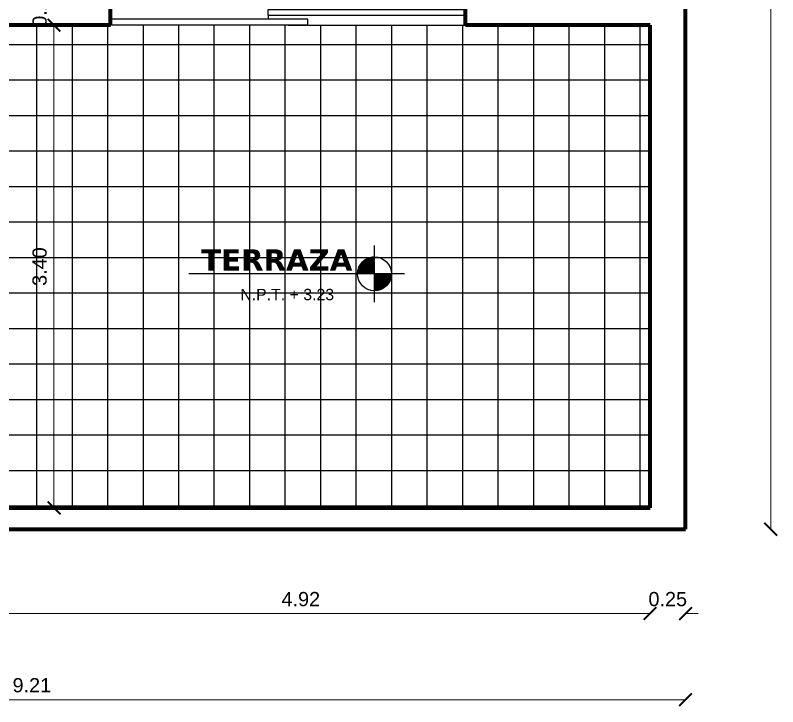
# Model space of a CAD drawing. Header units: inches. Extents: x -2 to 11.2, y -3.4 to 32.7.
# Drawn here: x 4.49 to 9.86, y -1.25 to 3.62 of the extents above; entities that cross this region are included whole.
import ezdxf

# ---------------------------------------------------------------- set-up
doc = ezdxf.new("R2010")
doc.units = ezdxf.units.IN
doc.header["$MEASUREMENT"] = 0
doc.linetypes.add('CONTINUA', pattern=[0])
for name, color, linetype in [('Cotas', 60, 'Continuous'), ('Mobiliario', 2, 'Continuous'), ('Niveles', 86, 'Continuous'), ('Puerta corrediza', 2, 'Continuous'), ('Texto', 98, 'Continuous'), ('Textura piso', 8, 'Continuous')]:
    doc.layers.add(name, color=color, linetype=linetype)
doc.layers.add('Paredes', color=5, linetype='Continuous', lineweight=80)
doc.styles.get("Standard").update_dxf_attribs({"font": 'arial.ttf'})
doc.styles.add('style1', font='arial.ttf')
doc.dimstyles.new('Cotas', dxfattribs={"dimtxt": 0.1, "dimasz": 0.09, "dimexe": 0.2, "dimexo": 0.4, "dimgap": 0.05, "dimtad": 1, "dimzin": 0, "dimdsep": 46, "dimtxsty": 'Standard', "dimblk": 'ARCHTICK', "dimcen": 0.09, "dimse1": 1, "dimse2": 1, "dimclrd": 60, "dimclre": 256, "dimadec": 0, "dimazin": 0, "dimtfac": 1, "dimtix": 1, "dimtofl": 0, "dimtmove": 1, "dimatfit": 3, "dimfxl": 0, "dimtolj": 1, "dimtzin": 0, "dimlwd": 9, "dimarcsym": 0})

# ---------------------------------------------------------------- blocks, each defined once
blk = doc.blocks.new('ppuerta closet')
at = {"layer": 'Puerta corrediza'}
for p, q in [((149.8527, 30.2098), (150.8493, 30.2098)), ((149.8527, 30.1798), (149.8527, 30.2098)), ((150.8493, 30.2098), (150.8493, 30.1798)), ((149.8527, 30.1798), (150.8493, 30.1798)), ((149.0561, 30.1298), (149.0561, 30.1598)), ((150.0527, 30.1598), (149.0561, 30.1598)), ((150.0527, 30.1298), (149.0561, 30.1298)), ((150.0527, 30.1298), (150.0527, 30.1598))]:
    blk.add_line(p, q, dxfattribs=at)
blk = doc.blocks.new('Nivel')
at = {"layer": 'Niveles'}
for p, q in [((46.512, 32.297), (46.512, 32.6947)), ((46.4682, 32.6069), (46.4682, 32.4959)), ((46.4732, 32.6087), (46.4732, 32.4959)), ((46.512, 32.6091), (46.4743, 32.6091)), ((46.4782, 32.6103), (46.4782, 32.4959)), ((46.4831, 32.6116), (46.4831, 32.4959)), ((46.4881, 32.6128), (46.4881, 32.4959)), ((46.4931, 32.6137), (46.4931, 32.4959)), ((46.512, 32.614), (46.4955, 32.614)), ((46.498, 32.6144), (46.498, 32.4959)), ((46.503, 32.6148), (46.503, 32.4959)), ((46.508, 32.6151), (46.508, 32.4959)), ((46.512, 32.5544), (46.408, 32.5544)), ((46.4086, 32.5553), (46.4086, 32.4959)), ((46.512, 32.5594), (46.411, 32.5594)), ((46.4135, 32.5632), (46.4135, 32.4959)), ((46.512, 32.5643), (46.4143, 32.5643)), ((46.512, 32.5693), (46.418, 32.5693)), ((46.4185, 32.57), (46.4185, 32.4959)), ((46.512, 32.5743), (46.4221, 32.5743)), ((46.4235, 32.5759), (46.4235, 32.4959)), ((46.512, 32.5792), (46.4267, 32.5792)), ((46.4284, 32.581), (46.4284, 32.4959)), ((46.512, 32.5842), (46.4318, 32.5842)), ((46.4334, 32.5856), (46.4334, 32.4959)), ((46.512, 32.5892), (46.4377, 32.5892)), ((46.4384, 32.5898), (46.4384, 32.4959)), ((46.4434, 32.5935), (46.4434, 32.4959)), ((46.512, 32.5942), (46.4444, 32.5942)), ((46.4483, 32.5968), (46.4483, 32.4959)), ((46.512, 32.5991), (46.4522, 32.5991)), ((46.4533, 32.5997), (46.4533, 32.4959)), ((46.4583, 32.6024), (46.4583, 32.4959)), ((46.512, 32.6041), (46.4618, 32.6041)), ((46.4632, 32.6048), (46.4632, 32.4959)), ((46.512, 32.4997), (46.3928, 32.4997)), ((46.512, 32.5047), (46.393, 32.5047)), ((46.512, 32.5096), (46.3935, 32.5096)), ((46.3936, 32.5109), (46.3936, 32.4959)), ((46.512, 32.5146), (46.3942, 32.5146)), ((46.512, 32.5196), (46.3951, 32.5196)), ((46.512, 32.5246), (46.3962, 32.5246)), ((46.512, 32.5295), (46.3975, 32.5295)), ((46.3986, 32.533), (46.3986, 32.4959)), ((46.512, 32.5345), (46.3991, 32.5345)), ((46.512, 32.5395), (46.4009, 32.5395)), ((46.512, 32.5444), (46.403, 32.5444)), ((46.4036, 32.5457), (46.4036, 32.4959)), ((46.512, 32.5494), (46.4054, 32.5494)), ((46.7232, 32.4959), (45.2054, 32.4959)), ((46.6313, 32.4947), (46.512, 32.4947)), ((46.6312, 32.4898), (46.512, 32.4898)), ((46.6308, 32.4848), (46.512, 32.4848)), ((46.6302, 32.4798), (46.512, 32.4798)), ((46.6295, 32.4748), (46.512, 32.4748)), ((46.6285, 32.4699), (46.512, 32.4699)), ((46.6272, 32.4649), (46.512, 32.4649)), ((46.6258, 32.4599), (46.512, 32.4599)), ((46.6241, 32.455), (46.512, 32.455)), ((46.6222, 32.45), (46.512, 32.45)), ((46.6199, 32.445), (46.512, 32.445)), ((46.513, 32.4959), (46.513, 32.3766)), ((46.5179, 32.4959), (46.5179, 32.3767)), ((46.5229, 32.4959), (46.5229, 32.3771)), ((46.5279, 32.4959), (46.5279, 32.3776)), ((46.5328, 32.4959), (46.5328, 32.3784)), ((46.5378, 32.4959), (46.5378, 32.3794)), ((46.5428, 32.4959), (46.5428, 32.3806)), ((46.5478, 32.4959), (46.5478, 32.382)), ((46.5527, 32.4959), (46.5527, 32.3837)), ((46.5577, 32.4959), (46.5577, 32.3857)), ((46.5627, 32.4959), (46.5627, 32.3878)), ((46.5676, 32.4959), (46.5676, 32.3903)), ((46.5726, 32.4959), (46.5726, 32.3931)), ((46.5776, 32.4959), (46.5776, 32.3962)), ((46.5826, 32.4959), (46.5826, 32.3996)), ((46.5875, 32.4959), (46.5875, 32.4035)), ((46.5925, 32.4959), (46.5925, 32.4078)), ((46.5975, 32.4959), (46.5975, 32.4126)), ((46.6024, 32.4959), (46.6024, 32.418)), ((46.6074, 32.4959), (46.6074, 32.4242)), ((46.6124, 32.4959), (46.6124, 32.4314)), ((46.6174, 32.4959), (46.6174, 32.4399)), ((46.6223, 32.4959), (46.6223, 32.4504)), ((46.6273, 32.4959), (46.6273, 32.4651)), ((46.6175, 32.44), (46.512, 32.44)), ((46.6147, 32.4351), (46.512, 32.4351)), ((46.6116, 32.4301), (46.512, 32.4301)), ((46.6081, 32.4251), (46.512, 32.4251)), ((46.6042, 32.4202), (46.512, 32.4202)), ((46.5999, 32.4152), (46.512, 32.4152)), ((46.5951, 32.4102), (46.512, 32.4102)), ((46.5896, 32.4052), (46.512, 32.4052)), ((46.5834, 32.4003), (46.512, 32.4003)), ((46.5762, 32.3953), (46.512, 32.3953)), ((46.5677, 32.3903), (46.512, 32.3903)), ((46.557, 32.3854), (46.512, 32.3854)), ((46.542, 32.3804), (46.512, 32.3804))]:
    blk.add_line(p, q, dxfattribs=at)
blk.add_circle((46.512, 32.4959), 0.1193, dxfattribs=at)
blk = doc.blocks.new('_ArchTick')
at = {"color": 0, "linetype": 'ByBlock', "const_width": 0.15}
blk.add_lwpolyline([(-0.5, -0.5), (0.5, 0.5)], dxfattribs=at)
blk = doc.blocks.new('*D72')
at = {"layer": 'Cotas', "color": 60, "linetype": 'CONTINUA', "lineweight": 9, "transparency": 16777216}
blk.add_line((9.8099, 30.05), (9.8099, 0), dxfattribs=at)
at = {"layer": 'Defpoints', "color": 0, "transparency": 16777216}
for p in [(9.8099, 30.05), (9.8099, 0), (9.8099, 0)]:
    blk.add_point(p, dxfattribs=at)
at = {"layer": 'Cotas', "color": 60, "lineweight": 9, "transparency": 16777216, "xscale": 0.09, "yscale": 0.09, "zscale": 0.09}
for p, rotation in [((9.8099, 30.05), 90), ((9.8099, 0), 270)]:
    blk.add_blockref('_ArchTick', p, dxfattribs=dict(at, rotation=rotation))
at = {"layer": 'Cotas', "color": 0, "transparency": 16777216, "insert": (9.7088, 15.025), "char_height": 0.1, "attachment_point": 5, "rotation": 90}
blk.add_mtext('\\A1;30.05', dxfattribs=at)
blk = doc.blocks.new('*D73')
at = {"layer": 'Cotas', "color": 60, "linetype": 'CONTINUA', "lineweight": 9, "transparency": 16777216}
blk.add_line((9.2099, -1.2), (0, -1.2), dxfattribs=at)
at = {"layer": 'Defpoints', "color": 0, "transparency": 16777216}
for p in [(0, -1.2), (0, -1.2), (9.2099, -1.2)]:
    blk.add_point(p, dxfattribs=at)
at = {"layer": 'Cotas', "color": 60, "lineweight": 9, "transparency": 16777216, "xscale": 0.09, "yscale": 0.09, "zscale": 0.09, "rotation": 180}
blk.add_blockref('_ArchTick', (0, -1.2), dxfattribs=at)
at = {"layer": 'Cotas', "color": 60, "lineweight": 9, "transparency": 16777216, "xscale": 0.09, "yscale": 0.09, "zscale": 0.09}
blk.add_blockref('_ArchTick', (9.2099, -1.2), dxfattribs=at)
at = {"layer": 'Cotas', "color": 0, "transparency": 16777216, "insert": (4.605, -1.0989), "char_height": 0.1, "attachment_point": 5}
blk.add_mtext('\\A1;9.21', dxfattribs=at)
blk = doc.blocks.new('*D75')
at = {"layer": 'Cotas', "color": 60, "linetype": 'CONTINUA', "lineweight": 9, "transparency": 16777216}
for p, q in [((8.9599, -0.5934), (8.8699, -0.5934)), ((9.2099, -0.5934), (9.2999, -0.5934))]:
    blk.add_line(p, q, dxfattribs=at)
at = {"layer": 'Defpoints', "color": 0, "transparency": 16777216}
for p in [(8.9599, -0.5934), (8.9599, -0.5934), (9.2099, -0.5934)]:
    blk.add_point(p, dxfattribs=at)
at = {"layer": 'Cotas', "color": 60, "lineweight": 9, "transparency": 16777216, "xscale": 0.09, "yscale": 0.09, "zscale": 0.09}
blk.add_blockref('_ArchTick', (8.9599, -0.5934), dxfattribs=at)
at = {"layer": 'Cotas', "color": 60, "lineweight": 9, "transparency": 16777216, "xscale": 0.09, "yscale": 0.09, "zscale": 0.09, "rotation": 180}
blk.add_blockref('_ArchTick', (9.2099, -0.5934), dxfattribs=at)
at = {"layer": 'Cotas', "color": 0, "transparency": 16777216, "insert": (9.0849, -0.4923), "char_height": 0.1, "attachment_point": 5}
blk.add_mtext('\\A1;0.25', dxfattribs=at)
blk = doc.blocks.new('*D76')
at = {"layer": 'Cotas', "color": 60, "linetype": 'CONTINUA', "lineweight": 9, "transparency": 16777216}
blk.add_line((8.9599, -0.5934), (4.0396, -0.5934), dxfattribs=at)
at = {"layer": 'Defpoints', "color": 0, "transparency": 16777216}
for p in [(4.0396, -0.5869), (4.0396, -0.5934), (8.9599, -0.5934)]:
    blk.add_point(p, dxfattribs=at)
at = {"layer": 'Cotas', "color": 60, "lineweight": 9, "transparency": 16777216, "xscale": 0.09, "yscale": 0.09, "zscale": 0.09, "rotation": 180}
blk.add_blockref('_ArchTick', (4.0396, -0.5934), dxfattribs=at)
at = {"layer": 'Cotas', "color": 60, "lineweight": 9, "transparency": 16777216, "xscale": 0.09, "yscale": 0.09, "zscale": 0.09}
blk.add_blockref('_ArchTick', (8.9599, -0.5934), dxfattribs=at)
at = {"layer": 'Cotas', "color": 0, "transparency": 16777216, "insert": (6.4998, -0.4923), "char_height": 0.1, "attachment_point": 5}
blk.add_mtext('\\A1;4.92', dxfattribs=at)
blk = doc.blocks.new('*D81')
at = {"layer": 'Cotas', "color": 60, "linetype": 'CONTINUA', "lineweight": 9, "transparency": 16777216}
blk.add_line((4.761, 3.5497), (4.761, 0.15), dxfattribs=at)
at = {"layer": 'Defpoints', "color": 0, "transparency": 16777216}
for p in [(4.761, 3.5497), (4.761, 0.15), (4.761, 0.15)]:
    blk.add_point(p, dxfattribs=at)
at = {"layer": 'Cotas', "color": 60, "lineweight": 9, "transparency": 16777216, "xscale": 0.09, "yscale": 0.09, "zscale": 0.09}
for p, rotation in [((4.761, 3.5497), 90), ((4.761, 0.15), 270)]:
    blk.add_blockref('_ArchTick', p, dxfattribs=dict(at, rotation=rotation))
at = {"layer": 'Cotas', "color": 0, "transparency": 16777216, "insert": (4.6599, 1.8498), "char_height": 0.1, "attachment_point": 5, "rotation": 90}
blk.add_mtext('\\A1;3.40', dxfattribs=at)
blk = doc.blocks.new('*D82')
at = {"layer": 'Cotas', "color": 60, "linetype": 'CONTINUA', "lineweight": 9, "transparency": 16777216}
for p, q in [((4.761, 3.7997), (4.761, 3.8897)), ((4.761, 3.5497), (4.761, 3.4597))]:
    blk.add_line(p, q, dxfattribs=at)
at = {"layer": 'Defpoints', "color": 0, "transparency": 16777216}
for p in [(4.761, 3.7997), (4.761, 3.7997), (4.761, 3.5497)]:
    blk.add_point(p, dxfattribs=at)
at = {"layer": 'Cotas', "color": 60, "lineweight": 9, "transparency": 16777216, "xscale": 0.09, "yscale": 0.09, "zscale": 0.09}
for p, rotation in [((4.761, 3.7997), 270), ((4.761, 3.5497), 90)]:
    blk.add_blockref('_ArchTick', p, dxfattribs=dict(at, rotation=rotation))
at = {"layer": 'Cotas', "color": 0, "transparency": 16777216, "insert": (4.66, 3.6747), "char_height": 0.1, "attachment_point": 5, "rotation": 90}
blk.add_mtext('\\A1;0.25', dxfattribs=at)

msp = doc.modelspace()

# ---------------------------------------------------------------- hatches: boundary and pattern name
at = {"layer": 'Textura piso'}
h = msp.add_hatch(dxfattribs=at)
h.set_pattern_fill('ANSI37', color=256, scale=2, angle=-45, style=0)
h.set_pattern_definition([(360, (-26.85975, 108.91454), (1e-16, 0.25), []), (90, (-26.85975, 108.91454), (-0.25, 1e-16), [])])
h.paths.add_polyline_path([(6.4099, 3.5497), (5.1599, 3.5497), (5.1599, 3.5497), (4.0396, 3.5497), (4.0396, 2.75), (4.0396, 2), (4.0396, 1.25), (4.0396, 0.15), (8.9599, 0.15), (8.9599, 3.5497), (7.6599, 3.5497)])
h.paths.add_polyline_path([(5.756, 1.7407), (6.8984, 1.7407), (6.8984, 2.0664), (5.756, 2.0664)], flags=24)
h.paths.add_polyline_path([(6.0445, 1.5691), (6.7461, 1.5691), (6.7461, 1.7339), (6.0445, 1.7339)], flags=24)

# ---------------------------------------------------------------- linework, layer by layer
at = {"layer": 'Mobiliario'}
msp.add_line((6.2705, 3.6194), (6.2705, 3.5915), dxfattribs=at)
at = {"layer": 'Paredes'}
for p, q in [((9.2099, 0), (9.2099, 30.05)), ((5.1599, 3.5497), (5.1599, 3.7997)), ((7.6599, 3.5497), (7.6599, 3.7997)), ((5.1599, 3.5497), (4.0396, 3.5497)), ((8.9599, 3.5497), (7.6599, 3.5497)), ((8.9599, 0.15), (8.9599, 3.5497)), ((4.0396, 0.15), (8.9599, 0.15)), ((2.1, 0), (9.2099, 0))]:
    msp.add_line(p, q, dxfattribs=at)
at = {"layer": 'Textura piso'}
msp.add_line((6.4099, 3.5497), (7.6599, 3.5497), dxfattribs=at)

# ---------------------------------------------------------------- block references
at = {"layer": 'Niveles'}
msp.add_blockref('Nivel', (-39.4935, -30.6971), dxfattribs=at)
at = {"layer": 'Puerta corrediza', "xscale": 1.394207550997876, "yscale": 1.394207550997876, "zscale": 1.394207550997876}
msp.add_blockref('ppuerta closet', (-202.6552, -38.4575), dxfattribs=at)

# ---------------------------------------------------------------- texts
at = {"layer": 'Niveles', "insert": (6.073, 1.6931), "char_height": 0.08, "width": 0.758505, "attachment_point": 1, "style": 'style1'}
msp.add_mtext('N.P.T. + 3.23', dxfattribs=at)
at = {"layer": 'Texto', "insert": (5.7976, 1.9715), "char_height": 0.15, "attachment_point": 1}
msp.add_mtext('{\\fVerdana|b1|i0|c0|p34;TERRAZA}', dxfattribs=at)

# ---------------------------------------------------------------- dimensions: what is measured, and where the dimension line sits
at = {"layer": 'Cotas'}
for base, p1, p2, picture, middle in [((9.8099, 0), (9.8099, 30.05), (9.8099, 0), '*D72', (9.7088, 15.025)), ((4.761, 3.7997), (4.761, 3.5497), (4.761, 3.7997), '*D82', (4.66, 3.6747)), ((4.761, 0.15), (4.761, 3.5497), (4.761, 0.15), '*D81', (4.6599, 1.8498))]:
    dim = msp.add_linear_dim(base=base, p1=p1, p2=p2, angle=270, dimstyle='Cotas', dxfattribs=at)
    dim.commit()
    dim.dimension.update_dxf_attribs({"geometry": picture, "text_midpoint": middle})
for base, p1, p2, picture, middle in [((4.0396, -0.5934), (8.9599, -0.5934), (4.0396, -0.5869), '*D76', (6.4998, -0.4923)), ((8.9599, -0.5934), (9.2099, -0.5934), (8.9599, -0.5934), '*D75', (9.0849, -0.4923)), ((0, -1.2), (9.2099, -1.2), (0, -1.2), '*D73', (4.605, -1.0989))]:
    dim = msp.add_linear_dim(base=base, p1=p1, p2=p2, dimstyle='Cotas', dxfattribs=at)
    dim.commit()
    dim.dimension.update_dxf_attribs({"geometry": picture, "text_midpoint": middle})

doc.saveas('drawing.dxf')
